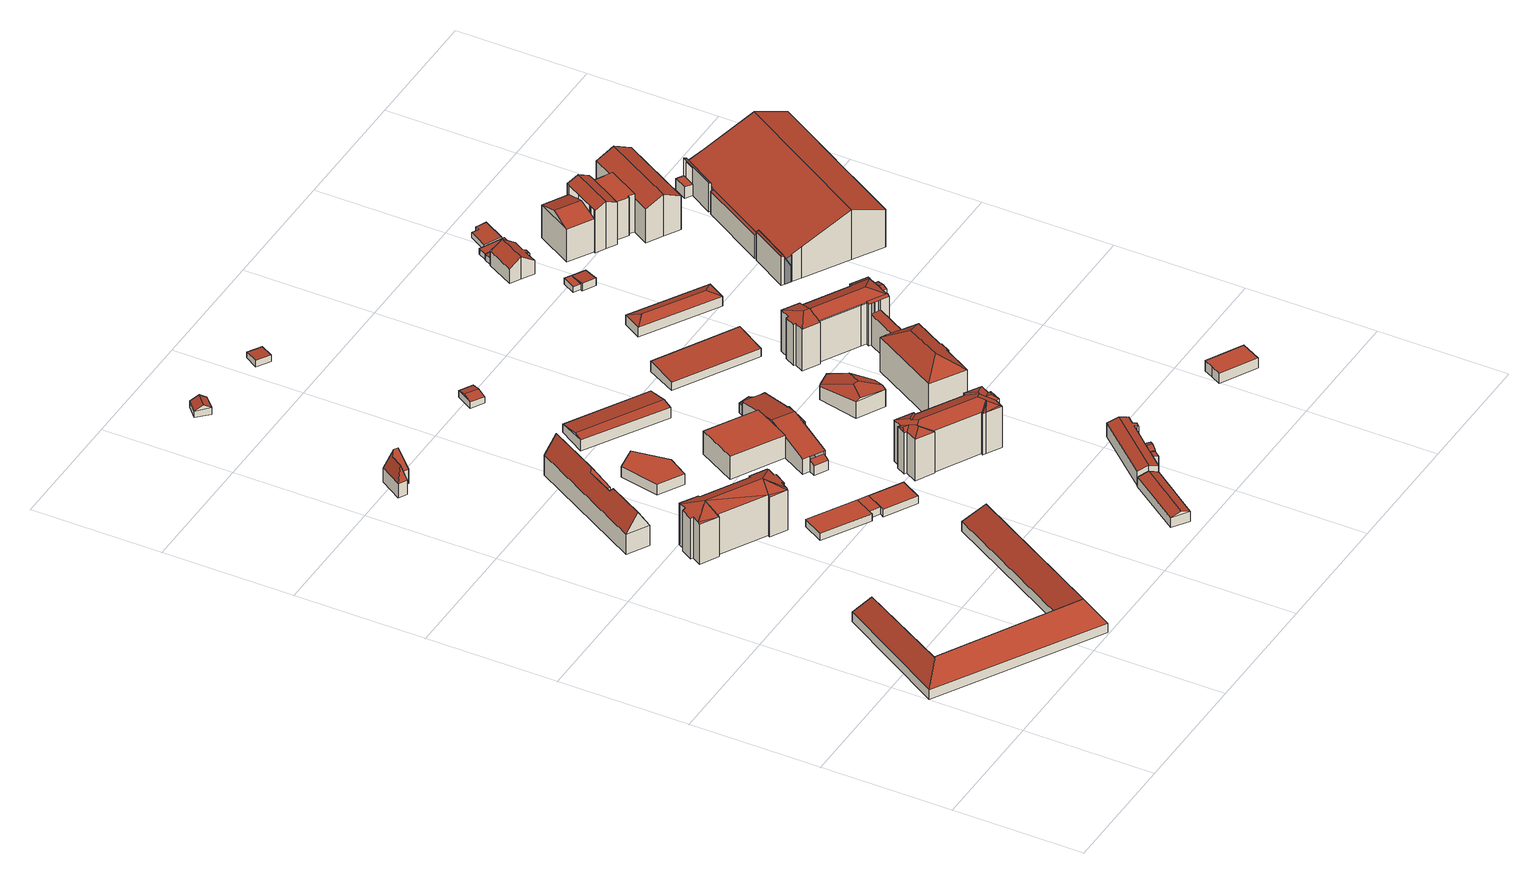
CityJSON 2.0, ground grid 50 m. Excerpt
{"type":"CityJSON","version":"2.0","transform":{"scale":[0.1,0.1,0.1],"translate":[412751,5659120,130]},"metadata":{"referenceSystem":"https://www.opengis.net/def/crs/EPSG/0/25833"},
"CityObjects":{
"building1":{"type":"Building","attributes":{"name":"Gemeinschaftsschule Alberstad","Dachtyp_tdc":"tdcFreeFormRoof","Gemeindeschluessel":14612000,"Dachneigung":56.25,"QualitaetDacherkennung":3,"Geometrietyp2DReferenz":"3000","measuredHeight":12.82,"function":"31001_3021","roofType":"5000"},"geometry":[{"type":"Solid","lod":"2","boundaries":[[[[0,1,2,3]],[[1,4,5,2]],[[4,6,7,5]],[[6,8,9,7]],[[8,10,11,9]],[[10,12,13,11]],[[12,14,15,13]],[[14,0,3,15]],[[16,14,12]],[[17,18,16,12,10]],[[19,17,10,8]],[[20,21,19,8,6]],[[20,6,4]],[[21,20,4,1]],[[18,17,19,21,1,0]],[[16,18,0,14]],[[3,2,5,7,9,11,13,15]]]],"semantics":{"surfaces":[{"type":"WallSurface"},{"type":"RoofSurface"},{"type":"GroundSurface"}],"values":[[0,0,0,0,0,0,0,0,1,1,1,1,1,1,1,1,2]]}}]},
"building2":{"type":"Building","attributes":{"Dachtyp_tdc":"tdcFreeFormRoof","Gemeindeschluessel":14612000,"Dachneigung":73.12,"QualitaetDacherkennung":4,"Geometrietyp2DReferenz":"3000","measuredHeight":14.4,"function":"31001_9998","roofType":"5000"},"geometry":[{"type":"Solid","lod":"2","boundaries":[[[[22,23,24,25]],[[23,26,27,24]],[[26,28,29,27]],[[28,30,31,29]],[[30,32,33,31]],[[32,22,25,33]],[[34,35,32,30]],[[36,37,34,30,28]],[[36,28,26]],[[37,36,26,23]],[[35,34,37,23,22]],[[35,22,32]],[[25,24,27,29,31,33]]]],"semantics":{"surfaces":[{"type":"WallSurface"},{"type":"RoofSurface"},{"type":"GroundSurface"}],"values":[[0,0,0,0,0,0,1,1,1,1,1,1,2]]}}]},
"building3":{"type":"Building","attributes":{"Dachtyp_tdc":"tdcFreeFormRoof","Gemeindeschluessel":14612000,"Dachneigung":19.4,"QualitaetDacherkennung":59,"Geometrietyp2DReferenz":"3000","measuredHeight":19.47,"function":"31001_9998","roofType":"5000"},"geometry":[{"type":"Solid","lod":"2","boundaries":[[[[38,39,40,41]],[[39,42,43,40]],[[42,44,45,43]],[[44,46,47,45]],[[46,48,49,47]],[[48,50,51,49]],[[50,52,53,51]],[[52,54,55,53]],[[54,56,57,55]],[[56,58,59,57]],[[58,60,61,59]],[[60,62,63,61]],[[62,64,65,63]],[[64,66,67,65]],[[66,68,69,67]],[[68,70,71,69]],[[70,72,73,71]],[[72,74,75,73]],[[74,76,77,75]],[[76,38,41,77]],[[78,79,76,74,72,70,80]],[[50,81,82,83,56,54,52]],[[78,62,82]],[[78,64,62]],[[78,66,64]],[[80,66,78]],[[66,80,68]],[[82,58,83]],[[62,58,82]],[[58,62,60]],[[81,48,46,44,42,39,38,79,78,82]],[[58,56,83]],[[38,76,79]],[[50,48,81]],[[70,68,80]],[[41,40,43,45,47,49,51,53,55,57,59,61,63,65,67,69,71,73,75,77]]]],"semantics":{"surfaces":[{"type":"WallSurface"},{"type":"RoofSurface"},{"type":"GroundSurface"}],"values":[[0,0,0,0,0,0,0,0,0,0,0,0,0,0,0,0,0,0,0,0,1,1,1,1,1,1,1,1,1,1,1,0,0,0,0,2]]}}]},
"building4":{"type":"Building","attributes":{"Dachtyp_tdc":"tdcFreeFormRoof","Gemeindeschluessel":14612000,"Dachneigung":57.71,"QualitaetDacherkennung":6,"Geometrietyp2DReferenz":"3000","measuredHeight":15.73,"function":"31001_9998","roofType":"5000"},"geometry":[{"type":"Solid","lod":"2","boundaries":[[[[84,85,86,87]],[[85,88,89,86]],[[88,90,91,89]],[[90,92,93,91]],[[92,94,95,93]],[[94,96,97,95]],[[96,98,99,97]],[[98,84,87,99]],[[100,101,98,96]],[[102,100,96,94]],[[103,102,94,92]],[[104,103,92,90]],[[105,104,90,88]],[[105,88,85]],[[101,100,102,103,104,105,85,84]],[[101,84,98]],[[87,86,89,91,93,95,97,99]]]],"semantics":{"surfaces":[{"type":"WallSurface"},{"type":"RoofSurface"},{"type":"GroundSurface"}],"values":[[0,0,0,0,0,0,0,0,1,1,1,1,1,0,1,0,2]]}}]},
"building5":{"type":"Building","attributes":{"Gemeindeschluessel":14612000,"Geometrietyp2DReferenz":"3000","function":"31001_9998","roofType":"9999"},"children":["building5-1","building5-2","building5-3"]},
"building5-1":{"type":"BuildingPart","attributes":{"Dachtyp_tdc":"tdcPolyFlatRoof","Dachneigung":0,"QualitaetDacherkennung":0,"Geometrietyp2DReferenz":"3000","measuredHeight":3.02,"roofType":"9999"},"parents":["building5"],"geometry":[{"type":"MultiSurface","lod":"2","boundaries":[[[106,107,108,109,110]],[[110,109,111,112]],[[107,113,114,108]],[[107,106,115,113]],[[106,110,112,115]],[[112,111,114,113,115]],[[108,114,111,109]]],"semantics":{"surfaces":[{"type":"RoofSurface"},{"type":"WallSurface"},{"type":"GroundSurface"},{"type":"ClosureSurface","isClosure":"1","QuelleClosure":"LoD1Solid"}],"values":[0,1,1,1,1,2,3]}}]},
"building5-2":{"type":"BuildingPart","attributes":{"Dachtyp_tdc":"tdcPolyFlatRoof","Dachneigung":0,"QualitaetDacherkennung":54,"Geometrietyp2DReferenz":"3000","measuredHeight":3,"roofType":"1000"},"parents":["building5"],"geometry":[{"type":"MultiSurface","lod":"2","boundaries":[[[116,117,118,119]],[[117,120,121,118]],[[120,122,123,121]],[[122,124,125,123]],[[124,122,120,117,116]],[[119,118,121,123,125]]],"semantics":{"surfaces":[{"type":"WallSurface"},{"type":"RoofSurface"},{"type":"GroundSurface"}],"values":[0,0,0,0,1,2]}}]},
"building5-3":{"type":"BuildingPart","attributes":{"Dachtyp_tdc":"tdcPolyFlatRoof","Dachneigung":0,"QualitaetDacherkennung":0,"Geometrietyp2DReferenz":"3000","measuredHeight":3,"roofType":"9999"},"parents":["building5"],"geometry":[{"type":"MultiSurface","lod":"2","boundaries":[[[108,124,116,109]],[[109,116,119,111]],[[124,108,114,125]],[[111,119,125,114]],[[116,124,125,119]],[[111,114,108,109]]],"semantics":{"surfaces":[{"type":"RoofSurface"},{"type":"WallSurface"},{"type":"GroundSurface"},{"type":"ClosureSurface","isClosure":"1","QuelleClosure":"LoD1Solid"}],"values":[0,1,1,2,3,3]}}]},
"building6":{"type":"Building","attributes":{"Dachtyp_tdc":"tdcGableRoof","Gemeindeschluessel":14612000,"Dachneigung":31.25,"QualitaetDacherkennung":71,"Geometrietyp2DReferenz":"3000","measuredHeight":4.49,"function":"31001_9998","roofType":"3100"},"geometry":[{"type":"Solid","lod":"2","boundaries":[[[[126,127,128,129]],[[127,130,131,128]],[[130,132,133,131]],[[132,126,129,133]],[[130,127,134]],[[126,132,135]],[[127,126,135,134]],[[132,130,134,135]],[[129,128,131,133]]]],"semantics":{"surfaces":[{"type":"WallSurface"},{"type":"RoofSurface"},{"type":"GroundSurface"}],"values":[[0,0,0,0,0,0,1,1,2]]}}]},
"building7":{"type":"Building","attributes":{"Dachtyp_tdc":"tdcPolyFlatRoof","Gemeindeschluessel":14612000,"Dachneigung":0,"QualitaetDacherkennung":19,"Geometrietyp2DReferenz":"3000","measuredHeight":4.46,"function":"31001_9998","roofType":"1000"},"geometry":[{"type":"Solid","lod":"2","boundaries":[[[[136,137,138,139]],[[136,140,141,142,137]],[[138,143,144,145,139]],[[137,142,143,138]],[[142,141,144,143]],[[141,140,145,144]],[[140,136,139,145]]]],"semantics":{"surfaces":[{"type":"WallSurface"},{"type":"RoofSurface"},{"type":"GroundSurface"}],"values":[[0,1,2,0,0,0,0]]}}]},
"building8":{"type":"Building","attributes":{"Dachtyp_tdc":"tdcGableRoof","Gemeindeschluessel":14612000,"Dachneigung":20.54,"QualitaetDacherkennung":84,"Geometrietyp2DReferenz":"3000","measuredHeight":5.32,"function":"31001_9998","roofType":"3100"},"geometry":[{"type":"Solid","lod":"2","boundaries":[[[[146,147,148,149]],[[147,150,151,148]],[[150,152,153,151]],[[152,146,149,153]],[[150,147,154]],[[146,152,155]],[[147,146,155,154]],[[152,150,154,155]],[[149,148,151,153]]]],"semantics":{"surfaces":[{"type":"WallSurface"},{"type":"RoofSurface"},{"type":"GroundSurface"}],"values":[[0,0,0,0,0,0,1,1,2]]}}]},
"building9":{"type":"Building","attributes":{"Gemeindeschluessel":14612000,"Geometrietyp2DReferenz":"3000","function":"31001_9998","roofType":"9999"},"children":["building9-1","building9-2","building9-3","building9-4","building9-5"]},
"building9-1":{"type":"BuildingPart","attributes":{"Dachtyp_tdc":"tdcGableRoof","Dachneigung":15.67,"QualitaetDacherkennung":35,"Geometrietyp2DReferenz":"3000","measuredHeight":5.05,"roofType":"3100"},"parents":["building9"],"geometry":[{"type":"MultiSurface","lod":"2","boundaries":[[[156,157,158,159]],[[160,161,162,163]],[[161,156,159,162]],[[156,161,164]],[[157,156,164,165]],[[161,160,165,164]],[[159,158,163,162]]],"semantics":{"surfaces":[{"type":"WallSurface"},{"type":"RoofSurface"},{"type":"GroundSurface"}],"values":[0,0,0,0,1,1,2]}}]},
"building9-2":{"type":"BuildingPart","attributes":{"Dachtyp_tdc":"tdcPolyFlatRoof","Dachneigung":21.43,"QualitaetDacherkennung":58,"Geometrietyp2DReferenz":"3000","measuredHeight":9.54,"roofType":"2100"},"parents":["building9"],"geometry":[{"type":"MultiSurface","lod":"2","boundaries":[[[166,167,168,169,170]],[[167,171,172,168]],[[171,173,174,172]],[[173,175,176,177,174]],[[175,173,171,167,166,178,179,180]],[[169,168,172,174,177,181]]],"semantics":{"surfaces":[{"type":"WallSurface"},{"type":"RoofSurface"},{"type":"GroundSurface"}],"values":[0,0,0,0,1,2]}}]},
"building9-3":{"type":"BuildingPart","attributes":{"Dachtyp_tdc":"tdcPolyFlatRoof","Dachneigung":0,"QualitaetDacherkennung":76,"Geometrietyp2DReferenz":"3000","measuredHeight":9.44,"roofType":"1000"},"parents":["building9"],"geometry":[{"type":"MultiSurface","lod":"2","boundaries":[[[182,183,184,185,186,187,188]],[[189,190,191,192,193]],[[185,184,190,189,194]],[[184,183,191,190]],[[183,182,195,192,191]]],"semantics":{"surfaces":[{"type":"RoofSurface"},{"type":"GroundSurface"},{"type":"WallSurface"}],"values":[0,1,2,2,2]}}]},
"building9-4":{"type":"BuildingPart","attributes":{"Dachtyp_tdc":"tdcPolyFlatRoof","Dachneigung":21.04,"QualitaetDacherkennung":53,"Geometrietyp2DReferenz":"3000","measuredHeight":4.97,"roofType":"2100"},"parents":["building9"],"geometry":[{"type":"MultiSurface","lod":"2","boundaries":[[[196,197,198,199]],[[200,201,202,203]],[[201,196,199,202]],[[201,200,197,196]],[[199,198,203,202]]],"semantics":{"surfaces":[{"type":"WallSurface"},{"type":"RoofSurface"},{"type":"GroundSurface"}],"values":[0,0,0,1,2]}}]},
"building9-5":{"type":"BuildingPart","attributes":{"Dachtyp_tdc":"tdcGableRoof","Dachneigung":13.09,"QualitaetDacherkennung":27,"Geometrietyp2DReferenz":"3000","measuredHeight":10.56,"roofType":"3100"},"parents":["building9"],"geometry":[{"type":"MultiSurface","lod":"2","boundaries":[[[204,205,206,158,157]],[[205,167,168,206]],[[167,170,169,168]],[[176,207,208,177]],[[207,209,210,208]],[[209,211,200,203,210]],[[212,213,214,198,197]],[[213,194,189,214]],[[195,215,216,192]],[[215,217,160,163,216]],[[218,186,194,213,212,211,209,207,176,180,219]],[[219,178,170,167,205,204,217,215,195,188,218]],[[163,158,206,168,169,181,177,208,210,203,198,214,189,193,192,216]]],"semantics":{"surfaces":[{"type":"WallSurface"},{"type":"RoofSurface"},{"type":"GroundSurface"}],"values":[0,0,0,0,0,0,0,0,0,0,1,1,2]}}]},
"building10":{"type":"Building","attributes":{"Dachtyp_tdc":"tdcGableRoof","Gemeindeschluessel":14612000,"Dachneigung":12.56,"QualitaetDacherkennung":71,"Geometrietyp2DReferenz":"3000","measuredHeight":5.16,"function":"31001_9998","roofType":"3100"},"geometry":[{"type":"Solid","lod":"2","boundaries":[[[[220,221,222,223]],[[221,224,225,222]],[[224,226,227,225]],[[226,220,223,227]],[[224,221,228]],[[220,226,229]],[[221,220,229,228]],[[226,224,228,229]],[[223,222,225,227]]]],"semantics":{"surfaces":[{"type":"WallSurface"},{"type":"RoofSurface"},{"type":"GroundSurface"}],"values":[[0,0,0,0,0,0,1,1,2]]}}]},
"building11":{"type":"Building","attributes":{"Dachtyp_tdc":"tdcGableRoof","Gemeindeschluessel":14612000,"Dachneigung":10.64,"QualitaetDacherkennung":71,"Geometrietyp2DReferenz":"3000","measuredHeight":3.35,"function":"31001_9998","roofType":"3100"},"geometry":[{"type":"Solid","lod":"2","boundaries":[[[[230,231,232,233]],[[231,234,235,232]],[[234,236,237,235]],[[236,230,233,237]],[[234,231,238]],[[230,236,239]],[[231,230,239,238]],[[236,234,238,239]],[[233,232,235,237]]]],"semantics":{"surfaces":[{"type":"WallSurface"},{"type":"RoofSurface"},{"type":"GroundSurface"}],"values":[[0,0,0,0,0,0,1,1,2]]}}]},
"building12":{"type":"Building","attributes":{"Dachtyp_tdc":"tdcPolyFlatRoof","Gemeindeschluessel":14612000,"Dachneigung":4.21,"QualitaetDacherkennung":80,"Geometrietyp2DReferenz":"3000","measuredHeight":2.67,"function":"31001_9998","roofType":"2100"},"geometry":[{"type":"Solid","lod":"2","boundaries":[[[[240,241,242,243]],[[241,244,245,242]],[[244,246,247,245]],[[246,240,243,247]],[[246,244,241,240]],[[243,242,245,247]]]],"semantics":{"surfaces":[{"type":"WallSurface"},{"type":"RoofSurface"},{"type":"GroundSurface"}],"values":[[0,0,0,0,1,2]]}}]},
"building13":{"type":"Building","attributes":{"Dachtyp_tdc":"tdcFreeFormRoof","Gemeindeschluessel":14612000,"Dachneigung":21.67,"QualitaetDacherkennung":71,"Geometrietyp2DReferenz":"3000","measuredHeight":19.5,"function":"31001_9998","roofType":"5000"},"geometry":[{"type":"Solid","lod":"2","boundaries":[[[[248,249,250,251]],[[249,252,253,250]],[[252,254,255,253]],[[254,256,257,255]],[[256,258,259,257]],[[258,260,261,259]],[[260,262,263,261]],[[262,264,265,263]],[[264,266,267,265]],[[266,268,269,267]],[[268,270,271,269]],[[270,272,273,271]],[[272,274,275,273]],[[274,276,277,275]],[[276,278,279,277]],[[278,280,281,279]],[[280,282,283,281]],[[282,284,285,283]],[[284,286,287,285]],[[286,288,289,287]],[[288,290,291,289]],[[290,248,251,291]],[[292,290,288]],[[293,292,288,286]],[[294,295,296,297,298,293,286,284]],[[299,294,284,282]],[[300,280,278]],[[299,280,300]],[[280,299,282]],[[300,278,276]],[[301,295,294,299,300,276,274]],[[302,303,304,301,274,272]],[[302,272,270]],[[303,302,270,268]],[[305,306,304,303,268,266]],[[305,266,264]],[[306,305,264,262]],[[307,296,295,301,304,306,262,260]],[[308,307,260,258]],[[308,258,256]],[[297,296,307,308,256,254]],[[309,310,298,297,254,252]],[[309,252,249]],[[310,309,249,248]],[[292,293,298,310,248,290]],[[251,250,253,255,257,259,261,263,265,267,269,271,273,275,277,279,281,283,285,287,289,291]]]],"semantics":{"surfaces":[{"type":"WallSurface"},{"type":"RoofSurface"},{"type":"GroundSurface"}],"values":[[0,0,0,0,0,0,0,0,0,0,0,0,0,0,0,0,0,0,0,0,0,0,1,1,1,1,1,1,1,1,1,1,1,1,1,1,1,1,1,1,1,1,1,1,1,2]]}}]},
"building14":{"type":"Building","attributes":{"Dachtyp_tdc":"tdcPolyFlatRoof","Gemeindeschluessel":14612000,"Dachneigung":16.7,"QualitaetDacherkennung":49,"Geometrietyp2DReferenz":"3000","measuredHeight":5.67,"function":"31001_9998","roofType":"2100"},"geometry":[{"type":"Solid","lod":"2","boundaries":[[[[311,312,313,314]],[[312,315,316,313]],[[315,317,318,316]],[[317,311,314,318]],[[317,315,312,311]],[[314,313,316,318]]]],"semantics":{"surfaces":[{"type":"WallSurface"},{"type":"RoofSurface"},{"type":"GroundSurface"}],"values":[[0,0,0,0,1,2]]}}]},
"building15":{"type":"Building","attributes":{"Gemeindeschluessel":14612000,"Geometrietyp2DReferenz":"3000","function":"31001_9998","roofType":"9999"},"children":["building15-1","building15-2"]},
"building15-1":{"type":"BuildingPart","attributes":{"Dachtyp_tdc":"tdcGableRoof","Dachneigung":17.99,"QualitaetDacherkennung":69,"Geometrietyp2DReferenz":"3000","measuredHeight":6.75,"roofType":"3100"},"parents":["building15"],"geometry":[{"type":"MultiSurface","lod":"2","boundaries":[[[319,320,321,322]],[[323,324,325,326]],[[324,327,328,325]],[[327,329,330,328]],[[329,331,332,330]],[[331,319,322,332]],[[327,324,323,333]],[[333,334,320,319,331,329,327]],[[322,321,335,326,325,328,330,332]]],"semantics":{"surfaces":[{"type":"WallSurface"},{"type":"RoofSurface"},{"type":"GroundSurface"}],"values":[0,0,0,0,0,0,1,1,2]}}]},
"building15-2":{"type":"BuildingPart","attributes":{"Dachtyp_tdc":"tdcGableRoof","Dachneigung":17.91,"QualitaetDacherkennung":83,"Geometrietyp2DReferenz":"3000","measuredHeight":7.23,"roofType":"3100"},"parents":["building15"],"geometry":[{"type":"MultiSurface","lod":"2","boundaries":[[[336,337,338,339]],[[337,340,341,338]],[[340,342,343,341]],[[342,323,326,343]],[[344,321,320]],[[344,345,346,321]],[[345,347,348,346]],[[347,349,350,348]],[[349,351,352,350]],[[351,353,354,352]],[[353,355,356,354]],[[355,357,358,356]],[[357,336,339,358]],[[353,351,349,347]],[[347,345,344,334,359,323,342,340,337,336,357,355,353]],[[339,338,341,343,326,335,321,346,348,350,352,354,356,358]]],"semantics":{"surfaces":[{"type":"WallSurface"},{"type":"RoofSurface"},{"type":"GroundSurface"}],"values":[0,0,0,0,0,0,0,0,0,0,0,0,0,1,1,2]}}]},
"building16":{"type":"Building","attributes":{"Dachtyp_tdc":"tdcFreeFormRoof","Gemeindeschluessel":14612000,"Dachneigung":15.51,"QualitaetDacherkennung":5,"Geometrietyp2DReferenz":"3000","measuredHeight":9.03,"function":"31001_9998","roofType":"5000"},"geometry":[{"type":"Solid","lod":"2","boundaries":[[[[360,361,362,363]],[[361,364,365,362]],[[364,366,367,365]],[[366,368,369,367]],[[368,360,363,369]],[[370,360,371,372]],[[373,374,366,364,375]],[[372,371,368,374,373]],[[361,370,372,373,375]],[[368,366,374]],[[364,361,375]],[[360,368,371]],[[361,360,370]],[[363,362,365,367,369]]]],"semantics":{"surfaces":[{"type":"WallSurface"},{"type":"RoofSurface"},{"type":"GroundSurface"}],"values":[[0,0,0,0,0,1,1,1,1,0,0,0,0,2]]}}]},
"building17":{"type":"Building","attributes":{"Dachtyp_tdc":"tdcPolyFlatRoof","Gemeindeschluessel":14612000,"Dachneigung":4.13,"QualitaetDacherkennung":49,"Geometrietyp2DReferenz":"3000","measuredHeight":4.37,"function":"31001_9998","roofType":"2100"},"geometry":[{"type":"Solid","lod":"2","boundaries":[[[[376,377,378,379]],[[377,380,381,378]],[[380,382,383,381]],[[382,376,379,383]],[[382,380,377,376]],[[379,378,381,383]]]],"semantics":{"surfaces":[{"type":"WallSurface"},{"type":"RoofSurface"},{"type":"GroundSurface"}],"values":[[0,0,0,0,1,2]]}}]},
"building18":{"type":"Building","attributes":{"Gemeindeschluessel":14612000,"Geometrietyp2DReferenz":"3000","function":"31001_9998","roofType":"9999"},"children":["building18-1","building18-2","building18-3","building18-4","building18-5","building18-6","building18-7"]},
"building18-1":{"type":"BuildingPart","attributes":{"Dachtyp_tdc":"tdcHipAndGableRoof","Dachneigung":19.15,"QualitaetDacherkennung":55,"Geometrietyp2DReferenz":"3000","measuredHeight":19.06,"roofType":"5000"},"parents":["building18"],"geometry":[{"type":"MultiSurface","lod":"2","boundaries":[[[384,385,386,387,388,389]],[[385,390,391,386]],[[390,392,393,391]],[[392,394,395,393]],[[394,396,397,395]],[[396,398,399,397]],[[398,400,401,399]],[[400,402,403,401]],[[402,404,405,403]],[[404,406,407,405]],[[406,408,407]],[[402,400,398,396,394,392,409]],[[392,390,385,384,410,411,409]],[[411,412,406,404,402,409]],[[413,387,386,391,393,395,397,399,401,403,405,407]]],"semantics":{"surfaces":[{"type":"WallSurface"},{"type":"RoofSurface"},{"type":"GroundSurface"}],"values":[0,0,0,0,0,0,0,0,0,0,0,1,1,1,2]}}]},
"building18-2":{"type":"BuildingPart","attributes":{"Dachtyp_tdc":"tdcPolyFlatRoof","Dachneigung":21.14,"QualitaetDacherkennung":33,"Geometrietyp2DReferenz":"3000","measuredHeight":17.83,"roofType":"2100"},"parents":["building18"],"geometry":[{"type":"MultiSurface","lod":"2","boundaries":[[[414,415,416]],[[414,417,418,415]],[[417,419,420,421,422,418]],[[423,424,425,426]],[[424,427,428,425]],[[427,429,428]],[[424,423,419,417,414,427]],[[415,418,422,426,425,428]]],"semantics":{"surfaces":[{"type":"WallSurface"},{"type":"RoofSurface"},{"type":"GroundSurface"}],"values":[0,0,0,0,0,0,1,2]}}]},
"building18-3":{"type":"BuildingPart","attributes":{"Dachtyp_tdc":"tdcHipRoof","Dachneigung":33.43,"QualitaetDacherkennung":75,"Geometrietyp2DReferenz":"3000","measuredHeight":19.24,"roofType":"3200"},"parents":["building18"],"geometry":[{"type":"MultiSurface","lod":"2","boundaries":[[[430,431,432,433]],[[431,434,435,432]],[[434,436,437,435]],[[436,438,439,437]],[[438,440,441,439]],[[440,442,441]],[[443,444,445]],[[443,446,447,444]],[[446,448,449,447]],[[448,450,451,449]],[[450,430,433,451]],[[436,434,452]],[[446,443,440,438,453]],[[434,431,430,450,448,446,453,452]],[[438,436,452,453]],[[433,432,435,437,439,441,444,447,449,451]]],"semantics":{"surfaces":[{"type":"WallSurface"},{"type":"RoofSurface"},{"type":"GroundSurface"}],"values":[0,0,0,0,0,0,0,0,0,0,0,1,1,1,1,2]}}]},
"building18-4":{"type":"BuildingPart","attributes":{"Dachtyp_tdc":"tdcHipAndGableRoof","Dachneigung":21.74,"QualitaetDacherkennung":70,"Geometrietyp2DReferenz":"3000","measuredHeight":19.43,"roofType":"5000"},"parents":["building18"],"geometry":[{"type":"MultiSurface","lod":"2","boundaries":[[[408,454,455,407]],[[456,457,458,459]],[[457,460,461,458]],[[421,462,463,422]],[[462,388,387,463]],[[464,465,456,466,467,468,469]],[[454,408,412,470,466,456]],[[389,471,420,467,466,470,410]],[[462,471,389,388]],[[421,420,471,462]],[[457,465,464,460]],[[456,465,457]],[[455,459,458,461,472,426,422,463,387,413,407]]],"semantics":{"surfaces":[{"type":"WallSurface"},{"type":"RoofSurface"},{"type":"GroundSurface"}],"values":[0,0,0,0,0,1,1,1,0,0,0,0,2]}}]},
"building18-5":{"type":"BuildingPart","attributes":{"Dachtyp_tdc":"tdcPolyFlatRoof","Dachneigung":4.41,"QualitaetDacherkennung":66,"Geometrietyp2DReferenz":"3000","measuredHeight":13.15,"roofType":"2100"},"parents":["building18"],"geometry":[{"type":"MultiSurface","lod":"2","boundaries":[[[429,445,444,428]],[[442,473,474,441]],[[473,416,415,474]],[[416,473,442,445,429]],[[428,444,441,474,415]]],"semantics":{"surfaces":[{"type":"WallSurface"},{"type":"RoofSurface"},{"type":"GroundSurface"}],"values":[0,0,0,1,2]}}]},
"building18-6":{"type":"BuildingPart","attributes":{"Dachtyp_tdc":"tdcGableRoof","Dachneigung":14.54,"QualitaetDacherkennung":50,"Geometrietyp2DReferenz":"3000","measuredHeight":17.96,"roofType":"3100"},"parents":["building18"],"geometry":[{"type":"MultiSurface","lod":"2","boundaries":[[[464,475,476,461,460]],[[475,477,478,476]],[[477,479,480,478]],[[479,481,482,480]],[[481,483,426,482]],[[477,475,464,484]],[[484,468,485,483,481,479,477]],[[426,472,461,476,478,480,482]]],"semantics":{"surfaces":[{"type":"WallSurface"},{"type":"RoofSurface"},{"type":"GroundSurface"}],"values":[0,0,0,0,0,1,1,2]}}]},
"building18-7":{"type":"BuildingPart","attributes":{"Dachtyp_tdc":"tdcPolyFlatRoof","Dachneigung":19.79,"QualitaetDacherkennung":26,"Geometrietyp2DReferenz":"3000","measuredHeight":17.49,"roofType":"2100"},"parents":["building18"],"geometry":[{"type":"MultiSurface","lod":"2","boundaries":[[[486,487,488,455,454]],[[487,489,490,488]],[[489,491,456,459,490]],[[491,489,487,486]],[[455,488,490,459]]],"semantics":{"surfaces":[{"type":"WallSurface"},{"type":"RoofSurface"},{"type":"GroundSurface"}],"values":[0,0,0,1,2]}}]},
"building19":{"type":"Building","attributes":{"Dachtyp_tdc":"tdcHipRoof","Gemeindeschluessel":14612000,"Dachneigung":20.35,"QualitaetDacherkennung":86,"Geometrietyp2DReferenz":"3000","measuredHeight":5.42,"function":"31001_2000","roofType":"3200"},"geometry":[{"type":"Solid","lod":"2","boundaries":[[[[492,493,494,495]],[[493,496,497,494]],[[496,498,499,497]],[[498,492,495,499]],[[496,493,500]],[[492,498,501]],[[493,492,501,500]],[[498,496,500,501]],[[495,494,497,499]]]],"semantics":{"surfaces":[{"type":"WallSurface"},{"type":"RoofSurface"},{"type":"GroundSurface"}],"values":[[0,0,0,0,1,1,1,1,2]]}}]},
"building20":{"type":"Building","attributes":{"Dachtyp_tdc":"tdcPolyFlatRoof","Gemeindeschluessel":14612000,"Dachneigung":0,"QualitaetDacherkennung":65,"Geometrietyp2DReferenz":"3000","measuredHeight":2.42,"function":"31001_9998","roofType":"1000"},"geometry":[{"type":"Solid","lod":"2","boundaries":[[[[502,503,504,505]],[[506,507,503,502]],[[507,508,504,503]],[[508,509,505,504]],[[509,506,502,505]],[[509,508,507,506]]]],"semantics":{"surfaces":[{"type":"GroundSurface"},{"type":"WallSurface"},{"type":"RoofSurface"}],"values":[[0,1,1,1,1,2]]}}]},
"building21":{"type":"Building","attributes":{"Dachtyp_tdc":"tdcPolyFlatRoof","Gemeindeschluessel":14612000,"Dachneigung":0,"QualitaetDacherkennung":63,"Geometrietyp2DReferenz":"3000","measuredHeight":4.27,"function":"31001_2000","roofType":"1000"},"geometry":[{"type":"Solid","lod":"2","boundaries":[[[[510,511,512,513]],[[511,514,515,512]],[[514,516,517,515]],[[516,518,519,517]],[[518,520,521,519]],[[520,510,513,521]],[[520,518,516,514,511,510]],[[513,512,515,517,519,521]]]],"semantics":{"surfaces":[{"type":"WallSurface"},{"type":"RoofSurface"},{"type":"GroundSurface"}],"values":[[0,0,0,0,0,0,1,2]]}}]},
"building22":{"type":"Building","attributes":{"Dachtyp_tdc":"tdcPolyFlatRoof","Gemeindeschluessel":14612000,"Dachneigung":6.14,"QualitaetDacherkennung":69,"Geometrietyp2DReferenz":"3000","measuredHeight":3.01,"function":"31001_9998","roofType":"2100"},"geometry":[{"type":"Solid","lod":"2","boundaries":[[[[522,523,504,524]],[[523,525,503,504]],[[525,526,527,503]],[[526,528,529,527]],[[528,522,524,529]],[[528,526,525,523,522]],[[524,504,503,527,529]]]],"semantics":{"surfaces":[{"type":"WallSurface"},{"type":"RoofSurface"},{"type":"GroundSurface"}],"values":[[0,0,0,0,0,1,2]]}}]},
"building23":{"type":"Building","attributes":{"Dachtyp_tdc":"tdcGableRoof","Gemeindeschluessel":14612000,"Dachneigung":34.16,"QualitaetDacherkennung":77,"Geometrietyp2DReferenz":"3000","measuredHeight":9.19,"function":"31001_9998","roofType":"3100"},"geometry":[{"type":"Solid","lod":"2","boundaries":[[[[530,531,532,533]],[[531,534,535,532]],[[534,536,537,535]],[[536,538,539,537]],[[538,540,541,539]],[[540,542,543,541]],[[542,544,545,543]],[[544,546,547,545]],[[546,548,549,547]],[[548,550,551,549]],[[550,552,553,551]],[[552,530,533,553]],[[548,546,544,542,540,538,536,534,531]],[[531,530,552,550,548]],[[533,532,535,537,539,541,543,545,547,549,551,553]]]],"semantics":{"surfaces":[{"type":"WallSurface"},{"type":"RoofSurface"},{"type":"GroundSurface"}],"values":[[0,0,0,0,0,0,0,0,0,0,0,0,1,1,2]]}}]},
"building24":{"type":"Building","attributes":{"Dachtyp_tdc":"tdcPolyFlatRoof","Gemeindeschluessel":14612000,"Dachneigung":6.17,"QualitaetDacherkennung":59,"Geometrietyp2DReferenz":"3000","measuredHeight":2.81,"function":"31001_9998","roofType":"2100"},"geometry":[{"type":"Solid","lod":"2","boundaries":[[[[554,555,556,557]],[[555,558,559,556]],[[558,560,561,559]],[[560,554,557,561]],[[560,558,555,554]],[[557,556,559,561]]]],"semantics":{"surfaces":[{"type":"WallSurface"},{"type":"RoofSurface"},{"type":"GroundSurface"}],"values":[[0,0,0,0,1,2]]}}]},
"building25":{"type":"Building","attributes":{"Dachtyp_tdc":"tdcPolyFlatRoof","Gemeindeschluessel":14612000,"Dachneigung":0,"QualitaetDacherkennung":66,"Geometrietyp2DReferenz":"3000","measuredHeight":3.36,"function":"31001_9998","roofType":"1000"},"geometry":[{"type":"Solid","lod":"2","boundaries":[[[[562,563,557,564]],[[563,565,561,557]],[[565,566,567,561]],[[566,568,569,567]],[[568,570,571,569]],[[570,562,564,571]],[[570,568,566,565,563,562]],[[564,557,561,567,569,571]]]],"semantics":{"surfaces":[{"type":"WallSurface"},{"type":"RoofSurface"},{"type":"GroundSurface"}],"values":[[0,0,0,0,0,0,1,2]]}}]},
"building26":{"type":"Building","attributes":{"Dachtyp_tdc":"tdcPolyFlatRoof","Gemeindeschluessel":14612000,"Dachneigung":3.68,"QualitaetDacherkennung":80,"Geometrietyp2DReferenz":"3000","measuredHeight":3.05,"function":"31001_9998","roofType":"2100"},"geometry":[{"type":"Solid","lod":"2","boundaries":[[[[572,573,574,575]],[[573,576,577,574]],[[576,578,579,577]],[[578,580,581,579]],[[578,576,573,572,558,580]],[[581,582,575,574,577,579]],[[580,558,582,581]],[[558,572,575,582]]]],"semantics":{"surfaces":[{"type":"WallSurface"},{"type":"RoofSurface"},{"type":"GroundSurface"}],"values":[[0,0,0,0,1,2,0,0]]}}]},
"building27":{"type":"Building","attributes":{"Dachtyp_tdc":"tdcPolyFlatRoof","Gemeindeschluessel":14612000,"Dachneigung":3.76,"QualitaetDacherkennung":78,"Geometrietyp2DReferenz":"3000","measuredHeight":2.58,"function":"31001_9998","roofType":"2100"},"geometry":[{"type":"Solid","lod":"2","boundaries":[[[[583,584,585,586]],[[584,587,588,585]],[[587,589,590,588]],[[589,591,592,590]],[[591,593,594,592]],[[593,595,596,594]],[[595,583,586,596]],[[595,593,591,589,587,584,583]],[[586,585,588,590,592,594,596]]]],"semantics":{"surfaces":[{"type":"WallSurface"},{"type":"RoofSurface"},{"type":"GroundSurface"}],"values":[[0,0,0,0,0,0,0,1,2]]}}]},
"building28":{"type":"Building","attributes":{"Gemeindeschluessel":14612000,"Geometrietyp2DReferenz":"3000","function":"31001_9998","roofType":"9999"},"children":["building28-1","building28-2","building28-3","building28-4","building28-5"]},
"building28-1":{"type":"BuildingPart","attributes":{"Dachtyp_tdc":"tdcPolyFlatRoof","Dachneigung":0,"QualitaetDacherkennung":70,"Geometrietyp2DReferenz":"3000","measuredHeight":15.97,"roofType":"1000"},"parents":["building28"],"geometry":[{"type":"MultiSurface","lod":"2","boundaries":[[[597,598,599,600,601]],[[598,602,603,599]],[[602,604,605,603]],[[606,607,608,609,610]],[[606,604,602,598,597,611,607]],[[609,612,600,599,603,605,610]]],"semantics":{"surfaces":[{"type":"WallSurface"},{"type":"RoofSurface"},{"type":"GroundSurface"}],"values":[0,0,0,0,1,2]}}]},
"building28-2":{"type":"BuildingPart","attributes":{"Dachtyp_tdc":"tdcGableRoof","Dachneigung":26.38,"QualitaetDacherkennung":74,"Geometrietyp2DReferenz":"3000","measuredHeight":17.59,"roofType":"3100"},"parents":["building28"],"geometry":[{"type":"MultiSurface","lod":"2","boundaries":[[[613,614,615]],[[613,616,617,614]],[[616,618,619,617]],[[618,620,621,619]],[[620,622,623,621]],[[622,624,625,623]],[[624,626,627,625]],[[626,601,600,627]],[[624,622,620,618]],[[618,616,613,628,601,626,624]],[[612,614,617,619,621,623,625,627,600]]],"semantics":{"surfaces":[{"type":"WallSurface"},{"type":"RoofSurface"},{"type":"GroundSurface"}],"values":[0,0,0,0,0,0,0,0,1,1,2]}}]},
"building28-3":{"type":"BuildingPart","attributes":{"Dachtyp_tdc":"tdcGableRoof","Dachneigung":25.8,"QualitaetDacherkennung":74,"Geometrietyp2DReferenz":"3000","measuredHeight":19.8,"roofType":"3100"},"parents":["building28"],"geometry":[{"type":"MultiSurface","lod":"2","boundaries":[[[629,630,631,632,633]],[[630,634,635,631]],[[634,636,637,635]],[[636,638,639,637]],[[638,640,606,610,639]],[[641,642,605,604]],[[642,643,644,605]],[[643,645,646,644]],[[645,647,648,646]],[[647,649,650,648]],[[649,651,650]],[[645,643,642,641,640,638,636,634]],[[634,630,629,649,647,645]],[[632,631,635,637,639,610,605,644,646,648,650]]],"semantics":{"surfaces":[{"type":"WallSurface"},{"type":"RoofSurface"},{"type":"GroundSurface"}],"values":[0,0,0,0,0,0,0,0,0,0,0,1,1,2]}}]},
"building28-4":{"type":"BuildingPart","attributes":{"Dachtyp_tdc":"tdcPolyFlatRoof","Dachneigung":12.04,"QualitaetDacherkennung":36,"Geometrietyp2DReferenz":"3000","measuredHeight":4.08,"roofType":"2100"},"parents":["building28"],"geometry":[{"type":"MultiSurface","lod":"2","boundaries":[[[608,652,653,609]],[[652,615,614,653]],[[652,608,654,615]],[[612,609,653,614]]],"semantics":{"surfaces":[{"type":"WallSurface"},{"type":"RoofSurface"},{"type":"GroundSurface"}],"values":[0,0,1,2]}}]},
"building28-5":{"type":"BuildingPart","attributes":{"Dachtyp_tdc":"tdcGableRoof","Dachneigung":18.72,"QualitaetDacherkennung":65,"Geometrietyp2DReferenz":"3000","measuredHeight":16.48,"roofType":"3100"},"parents":["building28"],"geometry":[{"type":"MultiSurface","lod":"2","boundaries":[[[655,633,632,656]],[[651,657,658,650]],[[657,655,656,658]],[[655,657,659]],[[633,655,659,660]],[[657,651,660,659]],[[656,632,650,658]]],"semantics":{"surfaces":[{"type":"WallSurface"},{"type":"RoofSurface"},{"type":"GroundSurface"}],"values":[0,0,0,0,1,1,2]}}]},
"building29":{"type":"Building","attributes":{"name":"mightyTwice Hotel Dresden","Gemeindeschluessel":14612000,"Geometrietyp2DReferenz":"3000","function":"31001_2071","roofType":"9999"},"children":["building29-1","building29-2","building29-3","building29-4","building29-5"]},
"building29-1":{"type":"BuildingPart","attributes":{"Dachtyp_tdc":"tdcGableRoof","Dachneigung":22.09,"QualitaetDacherkennung":18,"Geometrietyp2DReferenz":"3000","measuredHeight":20.92,"roofType":"3100"},"parents":["building29"],"geometry":[{"type":"MultiSurface","lod":"2","boundaries":[[[661,662,663,664,665]],[[666,667,668,669,670]],[[671,672,673,674]],[[672,675,676,673]],[[675,677,678,676]],[[677,679,680,678]],[[679,681,682,680]],[[681,683,684,682]],[[683,685,686,684]],[[685,687,688,686]],[[687,689,690,688]],[[689,691,692,690]],[[691,693,694,692]],[[693,695,696,694]],[[695,697,698,699,696]],[[691,689,687,685,683,681,679,677]],[[677,675,672,671,667,666,662,661,700,701,697,695,693,691]],[[699,702,665,664,669,668,674,673,676,678,680,682,684,686,688,690,692,694,696]]],"semantics":{"surfaces":[{"type":"WallSurface"},{"type":"RoofSurface"},{"type":"GroundSurface"}],"values":[0,0,0,0,0,0,0,0,0,0,0,0,0,0,0,1,1,2]}}]},
"building29-2":{"type":"BuildingPart","attributes":{"Dachtyp_tdc":"tdcPolyFlatRoof","Dachneigung":26.12,"QualitaetDacherkennung":53,"Geometrietyp2DReferenz":"3000","measuredHeight":12.15,"roofType":"2100"},"parents":["building29"],"geometry":[{"type":"MultiSurface","lod":"2","boundaries":[[[703,704,705,706]],[[704,707,705]],[[708,709,671,674,710,711]],[[712,703,706,668,667]],[[712,709,708,704,703]],[[706,705,710,674,668]]],"semantics":{"surfaces":[{"type":"WallSurface"},{"type":"RoofSurface"},{"type":"GroundSurface"}],"values":[0,0,0,0,1,2]}}]},
"building29-3":{"type":"BuildingPart","attributes":{"Dachtyp_tdc":"tdcFreeFormRoof","Dachneigung":61.91,"QualitaetDacherkennung":33,"Geometrietyp2DReferenz":"3000","measuredHeight":12.86,"roofType":"5000"},"parents":["building29"],"geometry":[{"type":"MultiSurface","lod":"2","boundaries":[[[713,714,715,702,700]],[[714,716,717,715]],[[716,718,661,665,717]],[[698,719,720,699]],[[718,716,721]],[[716,714,722,721]],[[714,713,722]],[[713,718,721,722]],[[701,719,698,701,713]],[[702,715,717,665,702,699,720]]],"semantics":{"surfaces":[{"type":"WallSurface"},{"type":"RoofSurface"},{"type":"GroundSurface"}],"values":[0,0,0,0,1,1,1,1,1,2]}}]},
"building29-4":{"type":"BuildingPart","attributes":{"Dachtyp_tdc":"tdcPolyFlatRoof","Dachneigung":0,"QualitaetDacherkennung":66,"Geometrietyp2DReferenz":"3000","measuredHeight":4.73,"roofType":"1000"},"parents":["building29"],"geometry":[{"type":"MultiSurface","lod":"2","boundaries":[[[707,723,724,705]],[[723,725,726,724]],[[725,711,710,726]],[[711,725,723,707]],[[705,724,726,710]]],"semantics":{"surfaces":[{"type":"WallSurface"},{"type":"RoofSurface"},{"type":"GroundSurface"}],"values":[0,0,0,1,2]}}]},
"building29-5":{"type":"BuildingPart","attributes":{"Dachtyp_tdc":"tdcPolyFlatRoof","Dachneigung":23.85,"QualitaetDacherkennung":67,"Geometrietyp2DReferenz":"3000","measuredHeight":10.05,"roofType":"2100"},"parents":["building29"],"geometry":[{"type":"MultiSurface","lod":"2","boundaries":[[[727,670,669,728]],[[663,729,730,664]],[[729,727,728,730]],[[729,663,670,727]],[[728,669,664,730]]],"semantics":{"surfaces":[{"type":"WallSurface"},{"type":"RoofSurface"},{"type":"GroundSurface"}],"values":[0,0,0,1,2]}}]}
},
"vertices":[
[153,400,47],[568,167,47],[568,167,8],[153,400,8],[875,702,47],[875,702,8],[978,646,47],[978,646,8],[611,6,47],[611,6,8],[5,358,47],[5,358,8],[261,789,47],[261,789,8],[349,744,47],[349,744,8],[280,724,121],[81,377,129],[80,380,127],[589,87,136],[898,623,134],[590,88,134],
[53,2401,144],[107,2487,144],[107,2487,85],[53,2401,85],[165,2450,144],[165,2450,85],[138,2407,144],[138,2407,85],[110,2424,144],[110,2424,85],[84,2382,144],[84,2382,85],[105,2449,204],[78,2407,204],[129,2442,229],[115,2451,229],
[338,1486,202],[403,1449,202],[403,1449,28],[338,1486,28],[398,1440,206],[398,1440,28],[574,1342,206],[574,1342,28],[580,1351,202],[580,1351,28],[642,1316,202],[642,1316,28],[623,1281,204],[623,1281,28],[632,1276,200],[632,1276,28],[608,1234,197],[608,1234,28],[600,1239,201],[600,1239,28],[581,1205,195],[581,1205,28],[517,1240,195],[517,1240,28],[522,1248,199],[522,1248,28],[347,1346,199],[347,1346,28],[342,1337,195],[342,1337,28],[274,1374,195],[274,1374,28],[294,1409,200],[294,1409,28],[285,1414,197],[285,1414,28],[310,1459,200],[310,1459,28],[320,1454,204],[320,1454,28],[366,1403,223],[333,1478,205],[279,1383,199],[638,1308,205],[566,1292,223],[586,1213,199],
[204,1615,114],[460,2064,114],[460,2064,29],[204,1615,29],[540,2018,114],[540,2018,29],[407,1785,114],[407,1785,29],[392,1793,114],[392,1793,29],[370,1755,114],[370,1755,29],[385,1746,114],[385,1746,29],[284,1569,114],[284,1569,29],[322,1729,186],[244,1592,187],[319,1741,173],[378,1844,173],[390,1847,186],[500,2041,186],
[580,1081,58],[757,980,58],[765,995,58],[802,1060,58],[625,1161,58],[802,1060,28],[625,1161,28],[757,980,28],[765,995,28],[580,1081,28],
[841,1038,58],[961,970,58],[961,970,28],[841,1038,28],[916,890,58],[916,890,28],[795,958,58],[795,958,28],[804,973,58],[804,973,28],
[186,3198,131],[142,3157,131],[142,3157,102],[186,3198,102],[101,3201,127],[101,3201,102],[145,3242,127],[145,3242,102],[124,3177,147],[168,3218,147],
[632,1624,77],[538,1677,77],[538,1677,33],[632,1624,33],[680,1701,77],[658,1843,77],[567,1830,77],[567,1830,33],[658,1843,33],[680,1701,33],
[1211,90,57],[1357,296,56],[1357,296,18],[1211,90,18],[1415,246,58],[1415,246,18],[1271,48,59],[1271,48,18],[1388,269,71],[1244,68,71],
[1134,1622,64],[1121,1599,64],[1121,1599,27],[1134,1622,27],[1061,1632,67],[1074,1655,67],[1074,1655,27],[1061,1632,27],[1107,1637,78],[1094,1614,78],
[1069,1471,123],[1070,1471,122],[1070,1471,27],[1069,1471,27],[1069,1471,122],[1077,1467,119],[1077,1467,27],[1028,1379,119],[1028,1379,27],[1021,1383,123],[1021,1383,121],[1021,1383,27],[1068,1469,123],[1046,1429,123],[1025,1391,123],[1046,1429,27],
[1008,1547,122],[817,1653,122],[736,1507,122],[927,1401,122],[944,1431,122],[967,1473,122],[991,1517,122],[927,1401,27],[736,1507,27],[817,1653,27],[1008,1547,27],[967,1473,27],[927,1401,114],[1008,1547,114],
[888,1270,67],[900,1293,77],[900,1293,27],[888,1270,27],[950,1265,77],[937,1243,67],[937,1243,27],[950,1265,27],
[1121,1599,92],[1136,1591,92],[1136,1591,27],[1021,1384,121],[1021,1384,27],[954,1263,89],[954,1263,27],[950,1265,89],[900,1293,89],[875,1307,89],[875,1307,27],[1056,1634,92],[1056,1634,27],[1061,1632,92],[967,1473,133],[1046,1429,133],
[937,1842,73],[635,2021,74],[635,2021,28],[937,1842,28],[698,2123,62],[698,2123,28],[1001,1951,61],[1001,1951,28],[654,2052,80],[957,1876,80],
[672,2503,84],[721,2475,84],[721,2475,57],[672,2503,57],[683,2410,83],[683,2410,57],[635,2439,83],[635,2439,57],[703,2444,91],[654,2473,91],
[525,3170,126],[493,3119,130],[493,3119,104],[525,3170,104],[442,3151,130],[442,3151,104],[474,3202,126],[474,3202,104],
[1044,1002,201],[1036,1007,201],[1036,1007,28],[1044,1002,28],[1056,1043,201],[1056,1043,28],[1065,1038,201],[1065,1038,28],[1084,1071,201],[1084,1071,28],[1150,1033,201],[1150,1033,28],[1145,1024,201],[1145,1024,28],[1318,927,201],[1318,927,28],[1324,937,201],[1324,937,28],[1385,901,201],[1385,901,28],[1365,866,201],[1365,866,28],[1375,861,201],[1375,861,28],[1350,816,201],[1350,816,28],[1339,822,201],[1339,822,28],[1322,793,201],[1322,793,28],[1319,788,201],[1319,788,28],[1265,819,201],[1265,819,28],[1252,826,201],[1252,826,28],[1257,833,201],[1257,833,28],[1091,926,201],[1091,926,28],[1089,920,201],[1089,920,28],[1020,958,201],[1020,958,28],[1072,973,216],[1075,979,216],[1309,845,215],[1302,872,223],[1100,985,223],[1081,980,217],[1080,980,217],[1305,839,215],[1317,796,203],[1324,878,217],[1349,846,211],[1330,857,211],[1324,877,217],[1337,888,215],[1331,879,215],[1093,1010,216],[1098,1019,216],[1051,1022,209],[1072,1010,209],
[1472,311,82],[1488,297,76],[1488,297,26],[1472,311,26],[1469,275,76],[1469,275,26],[1453,289,82],[1453,289,26],
[1472,311,81],[1453,289,72],[1453,289,22],[1472,311,22],[1502,345,83],[1518,331,83],[1518,331,22],[1502,345,22],[1504,316,89],[1504,316,22],[1502,313,88],[1502,313,22],[1488,297,81],[1488,297,22],[1489,330,89],[1475,314,83],[1489,330,22],
[1596,426,77],[1582,411,77],[1582,411,22],[1596,426,22],[1579,415,79],[1579,415,22],[1570,422,83],[1570,422,22],[1453,289,83],[1415,246,83],[1415,246,22],[1388,269,94],[1388,269,22],[1357,296,81],[1357,296,22],[1545,513,80],[1545,513,22],[1577,485,94],[1577,485,22],[1604,461,83],[1604,461,22],[1583,437,83],[1583,437,22],[1489,330,83],
[1369,1300,95],[1332,1238,102],[1332,1238,29],[1369,1300,29],[1228,1294,99],[1228,1294,29],[1263,1451,83],[1263,1451,29],[1340,1466,80],[1340,1466,29],[1343,1257,106],[1354,1388,101],[1308,1329,120],[1283,1334,120],[1272,1453,88],[1242,1286,108],
[1442,1850,72],[1379,1736,63],[1379,1736,29],[1442,1850,29],[1071,1910,63],[1071,1910,29],[1132,2022,72],[1132,2022,29],
[1441,1550,206],[1441,1551,206],[1441,1551,29],[1441,1550,29],[1441,1550,200],[1441,1550,203],[1436,1541,204],[1436,1541,29],[1373,1576,204],[1373,1576,29],[1393,1611,203],[1393,1611,29],[1386,1615,201],[1386,1615,29],[1409,1656,200],[1409,1656,29],[1416,1652,203],[1416,1652,29],[1437,1690,202],[1437,1690,29],[1500,1654,202],[1500,1654,29],[1495,1645,205],[1495,1645,29],[1495,1645,200],[1447,1612,219],[1452,1569,211],[1469,1600,219],[1476,1613,215],[1469,1600,29],
[1610,1442,202],[1610,1442,29],[1610,1442,157],[1601,1447,202],[1601,1447,29],[1607,1457,207],[1607,1457,203],[1607,1457,200],[1607,1457,29],[1679,1417,207],[1673,1407,202],[1673,1407,29],[1679,1417,29],[1643,1424,202],[1643,1424,29],[1643,1424,160],
[1549,1115,164],[1542,1119,169],[1542,1119,29],[1549,1115,29],[1479,1006,169],[1479,1006,29],[1345,1080,172],[1345,1080,29],[1494,1346,172],[1494,1346,29],[1515,1335,172],[1515,1335,29],[1515,1335,155],[1574,1301,170],[1574,1301,29],[1574,1301,160],[1627,1271,169],[1627,1271,29],[1563,1157,169],[1563,1157,29],[1570,1153,164],[1570,1153,29],[1447,1110,221],[1521,1243,221],
[1669,1548,200],[1669,1548,29],[1732,1513,200],[1716,1486,200],[1716,1486,29],[1732,1513,29],[1717,1486,200],[1717,1486,29],[1589,1468,200],[1589,1468,29],[1717,1486,201],[1716,1486,201],[1658,1489,223],[1679,1417,203],[1691,1439,202],[1703,1461,202],[1467,1596,223],[1589,1468,203],[1703,1461,29],
[1541,1320,157],[1541,1320,29],
[1730,1479,201],[1730,1479,29],[1716,1454,208],[1716,1454,29],[1705,1434,203],[1705,1434,29],[1693,1441,203],[1693,1441,29],[1679,1417,196],[1703,1461,208],[1687,1431,200],
[1669,1548,203],[1674,1557,200],[1674,1557,29],[1737,1522,200],[1737,1522,29],[1732,1513,203],
[1280,2197,103],[1565,2029,103],[1565,2029,63],[1280,2197,63],[1524,1960,102],[1524,1960,63],[1240,2128,102],[1240,2128,63],[1511,2015,117],[1294,2143,117],
[1381,2485,62],[1407,2471,62],[1380,2421,62],[1354,2436,62],[1381,2485,86],[1407,2471,86],[1380,2421,86],[1354,2436,86],
[2086,229,92],[1950,303,92],[1950,303,49],[2086,229,49],[1970,341,92],[1970,341,49],[1990,377,92],[1990,377,49],[2126,305,92],[2126,305,49],[2114,282,92],[2114,282,49],
[1376,2414,92],[1380,2421,91],[1376,2414,62],[1407,2471,85],[1456,2443,85],[1456,2443,62],[1425,2387,92],[1425,2387,62],
[1381,2737,140],[1396,2728,153],[1396,2728,61],[1381,2737,61],[1409,2722,143],[1409,2722,61],[1442,2703,117],[1442,2703,61],[1420,2664,117],[1420,2664,61],[1434,2657,107],[1434,2657,61],[1423,2637,107],[1423,2637,61],[1410,2645,117],[1410,2645,61],[1384,2598,117],[1384,2598,61],[1338,2624,153],[1338,2624,61],[1298,2646,121],[1298,2646,61],[1356,2751,121],[1356,2751,61],
[1381,2737,92],[1356,2751,89],[1356,2751,64],[1381,2737,64],[1371,2778,89],[1371,2778,64],[1396,2764,92],[1396,2764,64],
[1409,2722,98],[1381,2737,98],[1409,2722,64],[1396,2764,98],[1424,2749,98],[1424,2749,64],[1457,2730,98],[1457,2730,64],[1442,2703,98],[1442,2703,64],
[1388,2810,89],[1475,2762,95],[1475,2762,65],[1388,2810,65],[1457,2730,95],[1457,2730,65],[1424,2749,93],[1424,2749,65],[1396,2764,91],[1396,2764,65],[1371,2778,65],
[1523,2857,92],[1476,2773,92],[1476,2773,66],[1523,2857,66],[1416,2806,87],[1416,2806,66],[1455,2876,87],[1455,2876,66],[1480,2862,89],[1480,2862,66],[1488,2877,89],[1488,2877,66],[1499,2871,90],[1499,2871,66],
[1747,2414,221],[1725,2427,221],[1725,2427,61],[1747,2414,61],[1747,2414,202],[1721,2421,221],[1721,2421,61],[1669,2451,221],[1669,2451,61],[1740,2575,221],[1784,2551,221],[1784,2551,102],[1784,2551,61],[1740,2575,61],[1815,2533,221],[1815,2533,61],
[1828,2555,202],[1828,2555,61],[1828,2555,96],[1868,2625,202],[1868,2625,61],[1928,2590,237],[1928,2590,61],[1988,2556,203],[1988,2556,61],[1832,2283,202],[1832,2283,61],[1772,2317,237],[1772,2317,61],[1711,2352,202],[1711,2352,61],[1815,2533,202],
[1666,2620,238],[1670,2628,238],[1670,2628,61],[1666,2620,61],[1666,2620,198],[1708,2606,259],[1708,2606,61],[1745,2585,238],[1745,2585,61],[1740,2576,238],[1740,2576,61],[1740,2575,238],[1669,2451,238],[1669,2451,239],[1658,2432,238],[1658,2432,61],[1621,2453,259],[1621,2453,61],[1582,2474,238],[1582,2474,61],[1586,2481,238],[1586,2481,61],[1586,2481,199],
[1797,2573,96],[1797,2573,61],[1815,2533,102],
[1572,2673,198],[1572,2673,61],[1493,2534,199],[1493,2534,61],[1532,2603,226],[1625,2550,226],
[1822,1981,154],[1828,1991,154],[1828,1991,152],[1828,1991,52],[1822,1981,52],[1973,2236,154],[1980,2248,154],[1980,2248,52],[1973,2236,52],[1973,2236,152],[2063,2387,154],[2089,2371,166],[2089,2371,52],[2063,2387,52],[2122,2351,181],[2122,2351,52],[2290,2252,261],[2290,2252,52],[2403,2185,210],[2403,2185,52],[2321,2046,210],[2321,2046,52],[2266,1954,210],[2266,1954,52],[2217,1872,210],[2217,1872,52],[2162,1779,210],[2162,1779,52],[2080,1640,210],[2080,1640,52],[1967,1707,261],[1967,1707,52],[1799,1807,182],[1799,1807,52],[1765,1827,166],[1765,1827,52],[1764,1827,165],[1764,1827,115],[1764,1827,52],[1739,1842,154],[1745,1838,156],[1739,1842,52],
[1971,2253,173],[2025,2343,173],[2025,2343,52],[1971,2253,52],[2025,2343,99],[2054,2392,173],[2063,2387,168],[2054,2392,52],[2054,2392,99],[1980,2248,168],
[1739,1842,170],[1730,1848,170],[1730,1848,52],[1812,1987,170],[1812,1987,52],[1822,1981,170],[1762,1828,119],[1762,1828,52],[1814,1979,180],[1737,1850,180],
[1999,2359,99],[1999,2359,52],[2027,2408,99],[2027,2408,52],
[1964,2241,148],[1964,2241,52],[1819,1997,148],[1819,1997,52]
]}
